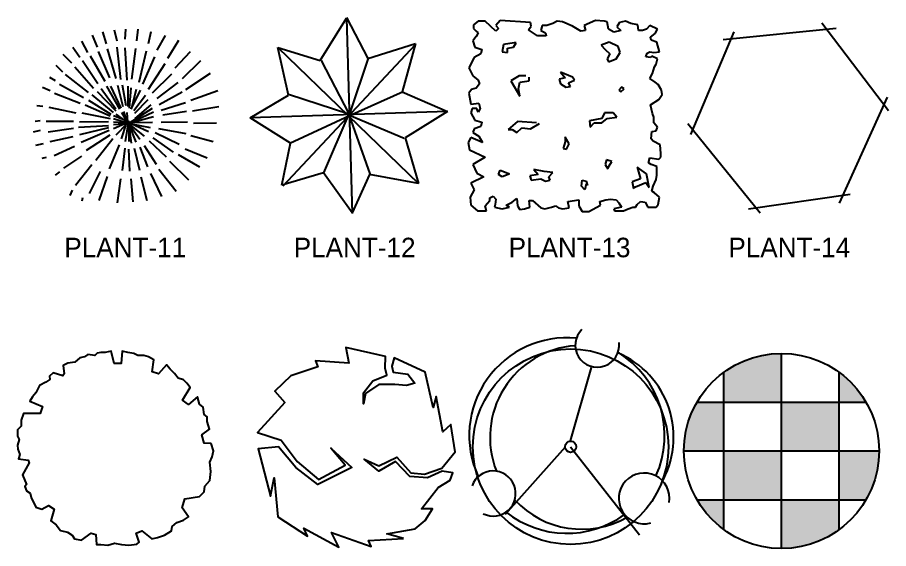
# Model space of a CAD drawing. Extents: x 7.4 to 18.5, y -3.8 to 7.
# Drawn here: x 7.392 to 11.856, y 1.622 to 4.343 of the extents above; entities that cross this region are included whole.
import ezdxf

# ---------------------------------------------------------------- set-up
doc = ezdxf.new("R2010")
doc.units = 0
doc.header["$MEASUREMENT"] = 0
doc.layers.get('0').update_dxf_attribs({"linetype": 'CONTINUOUS'})
for name, color, linetype in [('49', 1, 'CONTINUOUS'), ('51', 3, 'CONTINUOUS'), ('C-LAND-L743', 3, 'CONTINUOUS'), ('C-LAND-PL-CANOPY', 3, 'CONTINUOUS'), ('C-LAND-PL-CIRC', 8, 'CONTINUOUS'), ('C-LAND-PL-FILL', 1, 'CONTINUOUS')]:
    doc.layers.add(name, color=color, linetype=linetype)
doc.styles.get("Standard").update_dxf_attribs({"font": 'hand1.shx'})

# ---------------------------------------------------------------- blocks, each defined once
blk = doc.blocks.new('CONIFER-11')
at = {"layer": '49', "color": 7}
for p, q in [((-0.1264, 0.4496), (-0.1086, 0.3887)), ((-0.052, 0.4022), (-0.0655, 0.4587)), ((-0.0088, 0.4635), (-0.0128, 0.4112)), ((0.0483, 0.4029), (0.0565, 0.464)), ((0.1094, 0.3902), (0.122, 0.4514)), ((-0.152, 0.3709), (-0.1786, 0.4318)), ((0.1532, 0.3557), (0.1963, 0.4301)), ((0.2618, 0.4044), (0.2058, 0.3125)), ((-0.2432, 0.318), (-0.2785, 0.37)), ((-0.2351, 0.4009), (-0.2042, 0.3444)), ((-0.104, 0.3626), (-0.0594, 0.2103)), ((-0.0332, 0.2061), (-0.0518, 0.3717)), ((-0.0125, 0.3676), (-0.0026, 0.202)), ((0.0235, 0.2065), (0.0442, 0.3636)), ((-0.3305, 0.3348), (-0.2866, 0.2915)), ((-0.191, 0.3271), (-0.1159, 0.1968)), ((-0.0899, 0.2144), (-0.1475, 0.3492)), ((0.0966, 0.3509), (0.0585, 0.1893)), ((0.0803, 0.1808), (0.1404, 0.3207)), ((0.2454, 0.2648), (0.3233, 0.3482)), ((-0.3299, 0.2433), (-0.365, 0.2779)), ((-0.269, 0.2698), (-0.1724, 0.1616)), ((-0.1507, 0.1835), (-0.23, 0.3006)), ((0.1929, 0.2862), (0.1067, 0.1548)), ((0.3759, 0.3006), (0.2807, 0.2084)), ((-0.1984, 0.1396), (-0.3167, 0.2303)), ((0.1286, 0.1375), (0.2282, 0.2341)), ((0.4243, 0.2355), (0.2985, 0.1518)), ((-0.3994, 0.2166), (-0.3688, 0.1994)), ((-0.3469, 0.1821), (-0.2243, 0.1132)), ((0.259, 0.1908), (0.1506, 0.1072)), ((-0.3946, 0.1469), (-0.4339, 0.1641)), ((-0.2415, 0.0826), (-0.3727, 0.134)), ((-0.1548, 0.1442), (-0.0582, 0.0447)), ((-0.0582, 0.0534), (-0.1331, 0.1575)), ((-0.107, 0.1707), (-0.0408, 0.0535)), ((-0.0321, 0.0579), (-0.0852, 0.1709)), ((-0.0504, 0.1755), (-0.0235, 0.0667)), ((-0.0061, 0.0712), (-0.0242, 0.1757)), ((0.0019, 0.1715), (0.0027, 0.0669)), ((0.0115, 0.0582), (0.0194, 0.1629)), ((0.0457, 0.1544), (0.0202, 0.0539)), ((0.0202, 0.0539), (0.0675, 0.1502)), ((0.1639, 0.0768), (0.2811, 0.143)), ((0.325, 0.0997), (0.4642, 0.1486)), ((-0.1981, 0.1003), (-0.0842, 0.027)), ((-0.0712, 0.0359), (-0.1808, 0.1266)), ((0.0938, 0.1242), (0.0334, 0.0453)), ((0.0378, 0.0323), (0.1071, 0.1025)), ((-0.4638, 0.0723), (-0.4332, 0.0682)), ((-0.4027, 0.064), (-0.263, 0.0345)), ((-0.0885, 0.0183), (-0.2153, 0.0741)), ((0.012, -0.0159), (0.1292, 0.0591)), ((0.1203, 0.0764), (0.038, 0.0061)), ((0.299, 0.0864), (0.1728, 0.0463)), ((0.4691, 0.0658), (0.3342, 0.0431)), ((-0.2325, 0.0347), (-0.0884, 0.0052)), ((0.0076, -0.0115), (-0.0711, 0.0184)), ((-0.071, 0.0053), (-0.0011, -0.016)), ((-0.0581, 0.0272), (0.0033, -0.0159)), ((-0.0011, -0.0116), (-0.0276, 0.0362)), ((-0.0189, 0.0406), (-0.0011, -0.016)), ((0.0032, -0.0116), (-0.0015, 0.0363)), ((0.1337, 0.0373), (0.012, -0.0202)), ((0.0163, -0.0158), (0.1338, 0.0155)), ((0.1817, 0.0246), (0.3036, 0.0429)), ((-0.4458, -0.006), (-0.4719, -0.0106)), ((-0.2758, -0.0092), (-0.4153, -0.0102)), ((-0.4062, -0.0624), (-0.2755, -0.0441)), ((-0.2494, -0.0395), (-0.0969, -0.0297)), ((-0.097, -0.0123), (-0.2452, -0.0133)), ((-0.0968, -0.0428), (-0.2448, -0.0787)), ((-0.0709, -0.0121), (-0.0011, -0.016)), ((-0.0708, -0.0252), (-0.0011, -0.0203)), ((-0.0011, -0.016), (-0.0706, -0.047)), ((-0.0573, -0.0774), (-0.0011, -0.0203)), ((-0.0054, -0.0203), (-0.031, -0.099)), ((-0.0091, -0.1119), (0.0076, -0.0072)), ((0.0076, -0.0159), (0.0083, -0.1118)), ((0.0215, -0.1204), (0.0077, -0.0203)), ((0.0077, -0.0246), (0.0432, -0.1159)), ((0.1297, -0.015), (0.012, -0.0159)), ((0.012, -0.0202), (0.1168, -0.0413)), ((0.0121, -0.0246), (0.0866, -0.0851)), ((0.0649, -0.1027), (0.0121, -0.0289)), ((0.1082, -0.0631), (0.0164, -0.0202)), ((0.3084, -0.0138), (0.1733, -0.0147)), ((0.3389, -0.0179), (0.4566, -0.0171)), ((-0.4803, -0.063), (-0.4455, -0.054)), ((-0.2796, -0.0877), (-0.3971, -0.1147)), ((-0.0923, -0.0558), (-0.2358, -0.1179)), ((-0.2093, -0.1569), (-0.0878, -0.0776)), ((0.2656, -0.1274), (0.1431, -0.0672)), ((0.1604, -0.0453), (0.3001, -0.0705)), ((0.4399, -0.1131), (0.3263, -0.0834)), ((-0.4319, -0.1236), (-0.4711, -0.1326)), ((-0.0746, -0.0993), (-0.161, -0.2089)), ((-0.091, -0.252), (-0.0395, -0.1296)), ((0.0869, -0.133), (0.1486, -0.2285)), ((0.2007, -0.1933), (0.1129, -0.1111)), ((0.1302, -0.0935), (0.2354, -0.1669)), ((-0.3748, -0.1843), (-0.2705, -0.1356)), ((-0.0132, -0.1468), (-0.0255, -0.2602)), ((0.0138, -0.2643), (0.0086, -0.151)), ((0.0347, -0.1465), (0.0617, -0.2596)), ((0.1051, -0.2419), (0.0652, -0.1419)), ((0.2963, -0.149), (0.41, -0.1961)), ((-0.4357, -0.1978), (-0.414, -0.1933)), ((-0.2353, -0.1876), (-0.3264, -0.2493)), ((0.3149, -0.3101), (0.2183, -0.2149)), ((0.3711, -0.2444), (0.2616, -0.1797)), ((-0.348, -0.2669), (-0.3697, -0.2845)), ((-0.2647, -0.3361), (-0.1826, -0.2308)), ((-0.1388, -0.2654), (-0.1947, -0.3791)), ((0.1619, -0.2546), (0.2499, -0.3673)), ((-0.1038, -0.2913), (-0.1465, -0.4137)), ((-0.0505, -0.4261), (-0.0339, -0.3039)), ((0.0184, -0.3035), (0.0279, -0.4212)), ((0.102, -0.4163), (0.0706, -0.2944)), ((0.1185, -0.2767), (0.176, -0.394)), ((-0.282, -0.3623), (-0.2949, -0.3886)), ((-0.2294, -0.4012), (-0.2336, -0.4187))]:
    blk.add_line(p, q, dxfattribs=at)
blk = doc.blocks.new('PLANT-11')
blk.add_blockref('CONIFER-11', (0.0048, -0.0036))
blk = doc.blocks.new('CONIFER-12')
at = {"layer": '49', "color": 7}
for p, q in [((0.1094, 0.279), (0.0124, -0.0121)), ((-0.1342, 0.2615), (0.0087, -0.0121)), ((0.2859, 0.1012), (0.0087, -0.0232)), ((-0.3009, 0.0887), (0.0087, -0.0121)), ((-0.2944, -0.1623), (0.0124, -0.0195)), ((0.0087, -0.0121), (-0.1216, -0.3142)), ((0.2923, -0.1386), (0.0124, -0.0195)), ((0.1182, -0.3188), (0.0124, -0.0195))]:
    blk.add_line(p, q, dxfattribs=at)
at = {"layer": '51', "color": 7}
for p, q in [((-0.1379, 0.2615), (-0.0042, 0.4787)), ((-0.0042, 0.4824), (0.1057, 0.2716)), ((-0.0042, 0.4787), (0.0252, -0.5214)), ((-0.3553, 0.3287), (0.3653, -0.3677)), ((-0.3009, 0.085), (-0.3553, 0.3287)), ((-0.3553, 0.3287), (-0.1379, 0.2615)), ((-0.3285, -0.3798), (0.3495, 0.3445)), ((0.1057, 0.2716), (0.3495, 0.3482)), ((0.3495, 0.3482), (0.2822, 0.1012)), ((0.2822, 0.1012), (0.5143, 0.0007)), ((-0.4969, -0.0324), (-0.3009, 0.085)), ((0.5143, 0.0007), (-0.4969, -0.0324)), ((0.5143, 0.0007), (0.2961, -0.135)), ((-0.2907, -0.1623), (-0.4969, -0.0324)), ((-0.3358, -0.3761), (-0.2907, -0.1623)), ((0.2961, -0.135), (0.3653, -0.3677)), ((-0.1216, -0.3142), (-0.3358, -0.3761)), ((0.0253, -0.5177), (-0.1216, -0.3142)), ((0.1145, -0.3225), (0.0253, -0.5177)), ((0.3653, -0.3677), (0.1145, -0.3225))]:
    blk.add_line(p, q, dxfattribs=at)
blk = doc.blocks.new('PLANT-12')
blk.add_blockref('CONIFER-12', (-0.0175, 0.0373))
blk = doc.blocks.new('SHRUB-01')
for p, q in [((-15.19, 17.07), (-16.04, 16.41)), ((-16.04, 16.41), (-16.04, 15.76)), ((-16.04, 15.76), (-15.56, 15.24)), ((-13.98, 17.07), (-15.19, 17.07)), ((-12.03, 15.24), (-13.98, 17.07)), ((-11.3, 17.19), (-12.03, 16.28)), ((-12.03, 16.28), (-11.54, 15.76)), ((-11.54, 15.76), (-12.03, 15.24)), ((-5.82, 16.8), (-11.3, 17.19)), ((-6.19, 15.5), (-5.7, 16.15)), ((-5.7, 16.15), (-5.82, 16.8)), ((-3.75, 16.28), (-4, 15.37)), ((-2.9, 16.28), (-3.75, 16.28)), ((-1.81, 16.67), (-2.9, 16.28)), ((-1.07, 17.07), (-1.81, 16.67)), ((-0.1, 16.93), (-1.07, 17.07)), ((1.73, 16.15), (-0.1, 16.93)), ((3.19, 15.24), (1.73, 16.15)), ((5.86, 17.19), (3.8, 16.28)), ((3.8, 16.28), (4.04, 15.37)), ((7.45, 17.07), (5.86, 17.19)), ((7.93, 16.93), (7.45, 17.07)), ((8.18, 15.63), (7.93, 16.93)), ((10.12, 16.8), (9.64, 16.02)), ((9.64, 16.02), (10.37, 15.37)), ((11.22, 17.07), (10.12, 16.8)), ((12.19, 16.67), (11.22, 17.07)), ((13.41, 16.41), (12.19, 16.67)), ((13.53, 15.37), (13.41, 16.41)), ((15.6, 16.28), (14.99, 15.63)), ((16.94, 15.63), (15.6, 16.28)), ((-15.56, 14.33), (-16.17, 13.54)), ((-15.56, 15.24), (-15.19, 14.98)), ((-15.19, 14.98), (-15.56, 14.33)), ((-4.6, 14.46), (-6.19, 15.5)), ((-3.02, 14.46), (-4.6, 14.46)), ((-4, 15.37), (-3.14, 14.98)), ((-3.14, 14.98), (-3.02, 14.46)), ((4.04, 15.37), (3.19, 15.24)), ((9.15, 15.11), (8.18, 15.63)), ((10.37, 15.37), (9.15, 15.11)), ((14.26, 15.37), (13.53, 15.37)), ((14.99, 15.63), (14.26, 15.37)), ((15.72, 14.2), (16.57, 14.85)), ((15.84, 13.67), (15.72, 14.2)), ((16.57, 14.85), (16.94, 15.63)), ((-16.17, 13.54), (-15.8, 12.37)), ((-10.69, 12.89), (-10.93, 11.59)), ((-8.74, 13.15), (-10.69, 12.89)), ((-8.86, 12.37), (-8.38, 13.15)), ((-8.38, 13.15), (-8.74, 13.15)), ((8.3, 13.28), (6.84, 12.76)), ((6.84, 12.76), (7.57, 11.98)), ((9.88, 12.5), (8.3, 13.28)), ((16.82, 13.28), (15.84, 13.67)), ((17.3, 11.59), (16.82, 13.28)), ((-14.71, 11.2), (-15.92, 10.54)), ((-15.8, 12.37), (-14.59, 11.98)), ((-14.59, 11.98), (-14.71, 11.2)), ((-10.93, 11.59), (-9.96, 11.46)), ((-9.96, 12.24), (-8.86, 12.37)), ((-9.96, 11.46), (-9.96, 12.24)), ((7.57, 11.98), (8.42, 11.2)), ((8.42, 11.2), (7.93, 10.28)), ((9.52, 10.28), (10.25, 11.46)), ((10.25, 11.46), (9.88, 12.5)), ((14.87, 10.68), (15.11, 11.33)), ((15.11, 11.33), (15.6, 11.59)), ((15.6, 11.59), (16.33, 11.46)), ((16.33, 11.46), (17.3, 11.59)), ((-15.92, 10.54), (-16.9, 8.72)), ((7.93, 10.28), (8.18, 9.76)), ((8.18, 9.76), (9.52, 10.28)), ((15.72, 10.54), (14.87, 10.68)), ((15.97, 10.8), (15.72, 10.54)), ((16.94, 10.28), (15.97, 10.8)), ((16.7, 9.37), (16.94, 10.28)), ((-16.9, 8.72), (-16.17, 7.28)), ((1.73, 7.02), (-0.46, 7.94)), ((-0.46, 7.94), (0.39, 6.89)), ((16.09, 7.67), (16.45, 8.85)), ((16.45, 8.85), (16.7, 9.37)), ((-16.17, 7.28), (-15.19, 6.5)), ((-15.19, 6.5), (-14.95, 5.85)), ((-7.89, 7.28), (-9.35, 6.37)), ((-9.35, 6.37), (-7.77, 3.63)), ((-6.67, 7.28), (-7.89, 7.28)), ((-7.77, 6.11), (-6.07, 6.37)), ((-6.07, 6.37), (-6.07, 7.02)), ((0.39, 6.89), (-0.71, 6.63)), ((-0.71, 6.63), (-0.46, 5.85)), ((1, 5.98), (2.09, 6.5)), ((2.09, 6.5), (1.73, 7.02)), ((15.6, 6.76), (16.09, 7.67)), ((16.57, 6.11), (15.6, 6.76)), ((-16.41, 4.81), (-16.9, 4.15)), ((-15.56, 5.07), (-16.41, 4.81)), ((-14.95, 5.85), (-15.56, 5.07)), ((-8.01, 4.94), (-7.77, 6.11)), ((-7.77, 3.63), (-8.01, 4.94)), ((-0.46, 5.85), (0.51, 5.2)), ((0.51, 5.2), (1.36, 5.33)), ((1.36, 5.33), (1, 5.98)), ((10.49, 5.2), (10, 4.68)), ((10.37, 4.41), (10.97, 4.94)), ((10.97, 4.94), (10.49, 5.2)), ((17.06, 5.72), (16.57, 6.11)), ((17.67, 4.68), (17.06, 5.72)), ((-16.9, 4.15), (-16.53, 2.2)), ((10, 4.68), (10.37, 4.41)), ((17.18, 2.98), (17.79, 3.89)), ((17.79, 3.89), (17.67, 4.68)), ((-16.53, 2.2), (-15.07, 2.33)), ((-15.07, 2.33), (-14.83, 1.42)), ((15.72, 2.07), (17.18, 2.98)), ((16.09, 0.5), (15.72, 2.07)), ((-16.29, 1.42), (-16.53, 0.63)), ((-16.53, 0.63), (-15.8, -0.67)), ((-15.44, 1.42), (-16.29, 1.42)), ((-15.19, 0.76), (-15.44, 1.42)), ((-14.83, 1.42), (-15.19, 0.76)), ((7.45, 0.63), (6.96, -0.41)), ((9.03, 0.63), (7.45, 0.63)), ((9.64, -0.15), (9.03, 0.63)), ((16.33, -0.15), (16.09, 0.5)), ((-15.8, -0.67), (-14.59, -1.06)), ((-14.59, -1.06), (-14.71, -1.84)), ((-8.13, -0.93), (-9.84, -2.36)), ((-4.72, -1.19), (-8.13, -0.93)), ((-5.82, -2.24), (-4.24, -1.32)), ((6.96, -0.41), (4.77, -0.8)), ((4.77, -0.8), (4.89, -1.98)), ((4.89, -1.98), (5.62, -1.19)), ((5.62, -1.19), (6.96, -1.19)), ((6.96, -1.19), (7.93, -0.41)), ((7.93, -0.41), (9.64, -0.15)), ((16.33, -1.19), (16.33, -0.15)), ((16.94, -1.98), (16.33, -1.19)), ((-15.92, -2.24), (-16.17, -2.89)), ((-16.17, -2.89), (-15.07, -3.54)), ((-14.71, -1.84), (-15.92, -2.24)), ((-9.84, -2.36), (-9.11, -2.36)), ((-9.11, -2.36), (-8.26, -2.89)), ((-8.26, -2.89), (-7.4, -2.1)), ((-7.4, -2.1), (-5.82, -2.24)), ((15.84, -4.06), (15.97, -2.76)), ((15.97, -2.76), (16.7, -2.63)), ((16.7, -2.63), (16.94, -1.98)), ((-16.53, -3.8), (-17.02, -4.71)), ((-14.46, -4.71), (-16.53, -3.8)), ((-15.07, -3.54), (-14.46, -4.71)), ((0.39, -4.58), (0.02, -5.76)), ((1.12, -4.97), (0.39, -3.67)), ((0.39, -3.67), (0.39, -4.58)), ((16.21, -4.45), (15.84, -4.06)), ((17.43, -5.1), (16.21, -4.45)), ((-17.02, -4.71), (-16.78, -6.02)), ((-16.78, -6.02), (-13.98, -7.32)), ((0.02, -5.76), (0.63, -5.89)), ((0.63, -5.89), (1.12, -4.97)), ((17.55, -6.67), (17.43, -5.1)), ((-13.98, -7.32), (-16.17, -8.63)), ((15.36, -8.37), (15.6, -7.45)), ((15.6, -7.45), (17.18, -7.71)), ((17.18, -7.71), (17.55, -7.32)), ((17.55, -7.32), (17.55, -6.67)), ((-16.17, -8.63), (-15.44, -10.19)), ((7.81, -7.84), (7.57, -8.63)), ((7.57, -8.63), (8.06, -9.41)), ((8.78, -8.11), (7.81, -7.84)), ((8.06, -9.41), (8.3, -8.89)), ((8.3, -8.89), (8.78, -8.11)), ((14.99, -10.32), (13.29, -9.15)), ((13.29, -9.15), (13.9, -11.23)), ((15.84, -8.63), (15.36, -8.37)), ((16.82, -9.02), (15.84, -8.63)), ((16.82, -10.58), (16.82, -9.02)), ((-14.22, -10.84), (-16.53, -12.02)), ((-15.44, -10.19), (-14.22, -10.84)), ((-11.54, -10.45), (-11.3, -9.67)), ((-10.93, -10.84), (-11.54, -10.45)), ((-11.3, -9.67), (-9.59, -10.32)), ((-9.84, -10.45), (-10.93, -10.84)), ((-9.59, -10.32), (-9.84, -10.45)), ((-4.48, -10.45), (-5.94, -10.71)), ((-5.94, -10.71), (-5.7, -11.49)), ((-3.39, -9.93), (-5.21, -9.54)), ((-5.21, -9.54), (-4.48, -10.45)), ((-1.81, -10.06), (-3.39, -9.93)), ((-2.53, -10.84), (-1.81, -10.06)), ((-2.29, -11.49), (-2.53, -10.84)), ((15.48, -12.8), (14.99, -10.32)), ((16.7, -11.36), (16.82, -10.58)), ((-16.53, -12.02), (-15.92, -13.19)), ((-5.7, -11.49), (-4, -11.23)), ((-4, -11.23), (-3.14, -11.62)), ((-3.14, -11.62), (-2.29, -11.49)), ((3.31, -12.54), (3.43, -11.49)), ((3.43, -11.49), (4.16, -11.62)), ((4.16, -12.15), (3.92, -13.19)), ((4.16, -11.62), (4.4, -12.41)), ((4.4, -12.41), (4.16, -12.15)), ((13.9, -11.23), (12.44, -11.76)), ((12.44, -11.76), (12.68, -12.93)), ((13.04, -12.67), (14.87, -11.89)), ((14.87, -11.89), (15.48, -12.8)), ((16.21, -12.54), (16.7, -11.36)), ((-15.92, -13.19), (-16.65, -14.5)), ((3.92, -13.19), (3.31, -12.54)), ((12.68, -12.93), (13.04, -12.67)), ((15.97, -13.45), (16.21, -12.54)), ((16.45, -13.71), (15.97, -13.45)), ((17.3, -14.5), (16.45, -13.71)), ((-16.65, -14.5), (-16.53, -15.93)), ((-13.98, -16.06), (-13.12, -15.14)), ((-13.12, -14.62), (-12.52, -14.36)), ((-13.12, -15.14), (-13.12, -14.62)), ((-12.52, -14.36), (-12.03, -14.88)), ((-12.03, -14.88), (-12.15, -15.8)), ((-10.2, -15.93), (-9.11, -15.41)), ((-9.11, -15.41), (-8.26, -14.76)), ((-8.26, -14.76), (-8.13, -16.06)), ((-5.94, -16.32), (-6.07, -15.14)), ((-6.07, -15.14), (-5.46, -15.14)), ((-5.46, -15.14), (-4, -16.45)), ((0.87, -15.28), (2.82, -15.02)), ((1.12, -16.45), (0.87, -15.28)), ((2.82, -15.02), (2.82, -16.06)), ((6.59, -15.28), (7.69, -15.02)), ((6.71, -15.93), (6.59, -15.28)), ((7.69, -15.02), (8.54, -14.88)), ((8.54, -14.88), (9.52, -15.02)), ((9.52, -15.02), (10, -15.54)), ((10, -15.54), (10.49, -16.32)), ((13.29, -15.8), (13.9, -15.28)), ((13.9, -15.28), (14.75, -15.41)), ((14.75, -15.41), (15.23, -16.32)), ((17.06, -15.8), (17.3, -14.5)), ((-16.53, -15.93), (-15.31, -16.97)), ((-15.31, -16.97), (-13.73, -16.97)), ((-13.73, -16.97), (-13.98, -16.06)), ((-12.15, -15.8), (-12.27, -16.32)), ((-12.27, -16.32), (-10.93, -16.58)), ((-10.93, -16.58), (-9.59, -16.32)), ((-9.59, -16.32), (-10.2, -15.93)), ((-8.13, -16.06), (-7.77, -16.71)), ((-7.77, -16.71), (-6.92, -16.58)), ((-6.92, -16.58), (-5.94, -16.32)), ((-4, -16.45), (-3.26, -16.58)), ((-3.26, -16.58), (-2.05, -16.32)), ((-2.05, -16.32), (-1.32, -16.06)), ((-1.32, -16.06), (-0.83, -16.45)), ((-0.83, -16.45), (-0.1, -16.58)), ((-0.1, -16.58), (1.12, -16.45)), ((2.82, -16.06), (3.43, -17.1)), ((3.43, -17.1), (4.65, -17.1)), ((4.65, -17.1), (6.71, -15.93)), ((10.49, -16.32), (9.15, -16.58)), ((9.15, -16.58), (9.27, -16.97)), ((9.27, -16.97), (10.85, -16.97)), ((10.85, -16.97), (11.71, -16.58)), ((11.71, -16.58), (12.56, -16.32)), ((12.56, -16.32), (13.04, -16.32)), ((13.04, -16.32), (13.29, -15.8)), ((15.23, -16.32), (16.7, -16.32)), ((16.7, -16.32), (17.06, -15.8))]:
    blk.add_line(p, q)
blk = doc.blocks.new('CONIFER_-18')
blk.add_blockref('SHRUB-01', (-0.41, 0.09))
blk = doc.blocks.new('CONIFER-17')
at = {"xscale": 0.02855160000000001, "yscale": 0.02855160000000001, "zscale": 0.02855160000000001}
blk.add_blockref('CONIFER_-18', (0.005, -0.0301), dxfattribs=at)
blk = doc.blocks.new('PLANT-13')
blk.add_blockref('CONIFER-17', (0.004, 0.0123))
blk = doc.blocks.new('DEC-S02')
at = {"color": 0}
for p, q in [((0.5166, 0.0459), (0.1751, 0.4945)), ((-0.2763, 0.4506), (-0.499, -0.0751)), ((0.2486, 0.4673), (-0.3315, 0.4096)), ((0.2657, -0.4268), (0.5104, 0.1162)), ((-0.512, -0.0194), (-0.141, -0.4762)), ((-0.2008, -0.4555), (0.3202, -0.3815))]:
    blk.add_line(p, q, dxfattribs=at)
at = {"color": 0, "flags": 1}
for tag, p in [('SIZE', (0, 0)), ('ITEM', (0, -0.0685))]:
    blk.add_attdef(tag, p, '', height=0.04, dxfattribs=at)
blk = doc.blocks.new('DECIDUOUS-02')
blk.add_blockref('DEC-S02', (0, -0.0535))
blk = doc.blocks.new('PLANT-14')
blk.add_blockref('DECIDUOUS-02', (0.0127, 0.0253))
blk = doc.blocks.new('DEC-S15')
at = {"color": 0}
blk.add_lwpolyline([(0.4946, 0.0254), (0.4584, 0.0278), (0.4463, 0.0713), (0.485, 0.1002), (0.4801, 0.1171), (0.4729, 0.1389), (0.4729, 0.163), (0.4584, 0.1751), (0.4535, 0.2114), (0.4342, 0.2283), (0.4245, 0.2645), (0.3786, 0.2258), (0.3472, 0.2476), (0.3859, 0.3128), (0.3689, 0.3345), (0.352, 0.3514), (0.3254, 0.3611), (0.3061, 0.3853), (0.2843, 0.407), (0.265, 0.4287), (0.2239, 0.3829), (0.1925, 0.3925), (0.1997, 0.4553), (0.1732, 0.4698), (0.149, 0.4771), (0.1176, 0.4771), (0.0982, 0.4867), (0.0668, 0.4915), (0.0378, 0.4988), (0.033, 0.436), (-0.0033, 0.436), (-0.0178, 0.4988), (-0.0492, 0.4915), (-0.071, 0.4915), (-0.0903, 0.4891), (-0.1024, 0.4771), (-0.1386, 0.4819), (-0.1556, 0.4698), (-0.1797, 0.465), (-0.2039, 0.4432), (-0.2402, 0.4384), (-0.2643, 0.4263), (-0.2595, 0.3829), (-0.2668, 0.3732), (-0.3151, 0.3877), (-0.3344, 0.3708), (-0.332, 0.3539), (-0.3538, 0.3394), (-0.3852, 0.3225), (-0.4045, 0.2862), (-0.4214, 0.2645), (-0.4359, 0.2428), (-0.3707, 0.2162), (-0.3828, 0.18), (-0.4674, 0.18), (-0.4795, 0.1461), (-0.4795, 0.1147), (-0.4988, 0.0954), (-0.4988, 0.064), (-0.4891, 0.0471), (-0.4988, 0.0181), (-0.4964, -0.0036), (-0.4867, -0.0302), (-0.494, -0.0519), (-0.4432, -0.0592), (-0.4384, -0.0737), (-0.4722, -0.1341), (-0.4529, -0.1848), (-0.4601, -0.1944), (-0.4529, -0.2162), (-0.4335, -0.2283), (-0.4287, -0.25), (-0.4045, -0.3007), (-0.3731, -0.3104), (-0.3393, -0.2911), (-0.3103, -0.3104), (-0.3272, -0.3708), (-0.3006, -0.3901), (-0.2788, -0.4191), (-0.2426, -0.4287), (-0.2184, -0.4432), (-0.2063, -0.4626), (-0.1701, -0.4698), (-0.1217, -0.4336), (-0.0976, -0.4408), (-0.0927, -0.4915), (-0.071, -0.4915), (-0.0347, -0.494), (-0.0009, -0.4843), (0.0354, -0.4915), (0.0716, -0.494), (0.1127, -0.4891), (0.1248, -0.4795), (0.1103, -0.4336), (0.1393, -0.4215), (0.1901, -0.4626), (0.2191, -0.4553), (0.2553, -0.4432), (0.2916, -0.4215), (0.294, -0.3998), (0.3182, -0.378), (0.352, -0.3659), (0.3786, -0.349), (0.3448, -0.3031), (0.3593, -0.2572), (0.4342, -0.2452), (0.4584, -0.221), (0.4608, -0.192), (0.4874, -0.163), (0.4922, -0.1171), (0.4874, -0.0688), (0.4995, -0.0423), (0.5067, -0.0109)], close=True, dxfattribs=at)
at = {"color": 0, "flags": 1}
for tag, p in [('ITEM', (0.0233, 0.0134)), ('SIZE', (0.0233, -0.0412))]:
    blk.add_attdef(tag, p, '', height=0.02, dxfattribs=at)
blk = doc.blocks.new('DECIDUOUS-12')
blk.add_blockref('DEC-S15', (0.0059, -0.0118))
blk = doc.blocks.new('PLANT-21')
blk.add_blockref('DECIDUOUS-12', (-0.0127, 0))
blk = doc.blocks.new('SHRUB-04')
blk.add_lwpolyline([(5.71, -11.48), (3.29, -10.84), (7.42, -10.08), (8.85, -8.9), (9.93, -7.18), (8.31, -7.18), (10.74, -4.09), (12.5, -3.01), (12.86, -1.94), (11.33, -1.72), (9.21, -2.69), (6.61, -2.48), (4.55, -0.32), (2.12, -1.72), (0, 0), (2.12, -0.97), (4.73, 0.32), (6.79, -1.94), (8.76, -2.15), (11.27, -1.29), (13.22, 1.08), (12.59, 5.06), (11.42, 3.98), (10.47, 9.12), (10.47, 9.12), (10.02, 7.5), (8.85, 12.67), (4.37, 14.71), (4.01, 13.53), (4.19, 12.67), (6.34, 12.35), (7.33, 11.05), (6.16, 10.73), (4.46, 10.84), (2.12, 10.84), (0.18, 9.55), (-0.09, 8.04), (-0.09, 9.65), (1.23, 11.38), (3.29, 12.24), (3.02, 13.21), (3.11, 14.93), (-2.69, 16.22), (-2.24, 13.96), (-7.09, 14.28), (-6.73, 13.42), (-10.65, 12.13), (-12.98, 9.87), (-11.54, 8.25), (-15.49, 3.88), (-12.08, 2.8), (-9.75, -0.32), (-6.64, -2.91), (-2.78, -0.86), (-4.84, 1.61), (-1.79, -1.18), (-6.73, -3.66), (-9.93, -1.18), (-12.44, 1.83), (-15.4, 1.51), (-13.61, -5.35), (-13.07, -2.69), (-12.53, -8.36), (-8.25, -11.16), (-8.79, -9.98), (-3.68, -12.78), (-4.75, -10.62), (0.99, -12.67), (0.63, -11.81)], close=True)
blk = doc.blocks.new('DECIDUOUS_-_15')
at = {"xscale": 0.03528000000000001, "yscale": 0.03528000000000001, "zscale": 0.03528000000000001}
blk.add_blockref('SHRUB-04', (0.0284, -0.0384), dxfattribs=at)
blk = doc.blocks.new('DECIDUOUS-15')
blk.add_blockref('DECIDUOUS_-_15', (0.0017, 0.0325))
blk = doc.blocks.new('DECIDUOUS-18')
blk.add_blockref('DECIDUOUS-15', (0.0091, -0.0303))
blk = doc.blocks.new('PLANT-22')
blk.add_blockref('DECIDUOUS-18', (0.0127, -0.038))
blk = doc.blocks.new('DECIDUOUS_-14')
at = {"layer": 'C-LAND-L743', "color": 7}
blk.add_circle((-0.0018, 0.0063), 0.0287, dxfattribs=at)
for start, end in [(84.4466, 204.8374), (335.6484, 58.4698), (231.4528, 306.1357)]:
    blk.add_arc((-0.0209, 0.0635), 0.5007, start, end, dxfattribs=at)
at = {"layer": 'C-LAND-PL-CANOPY', "color": 7}
blk.add_arc((-0.3987, -0.2333), 0.1154, 243.6315, 160.0033, dxfattribs=at)
at = {"layer": 'C-LAND-PL-CIRC', "color": 7}
blk.add_circle((-0.0018, 0.0063), 0.5007, dxfattribs=at)
at = {"layer": 'C-LAND-PL-FILL', "color": 7}
for p, q in [((-0.0025, 0.0363), (0.1045, 0.4114)), ((-0.0298, 0.004), (-0.3381, -0.3413)), ((-0.0018, 0.0063), (0.3506, -0.4456))]:
    blk.add_line(p, q, dxfattribs=at)
for centre, radius, start, end in [((0.1344, 0.5264), 0.1125, 134.5805, 6.8682), ((0.0554, 0.0545), 0.4706, 94.084, 201.6369), ((0.0554, 0.0545), 0.4706, 329.6954, 66.9114), ((0.3751, -0.2584), 0.1302, 350.6737, 284.7328), ((0.0554, 0.0545), 0.4706, 223.0894, 299.5654)]:
    blk.add_arc(centre, radius, start, end, dxfattribs=at)
blk = doc.blocks.new('DECIDUOUS-14')
blk.add_blockref('DECIDUOUS_-14', (-0.0046, 0.0077))
blk = doc.blocks.new('DECIDUOUS-19')
at = {"layer": '51'}
blk.add_blockref('DECIDUOUS-14', (0.0029, -0.0216), dxfattribs=at)
blk = doc.blocks.new('PLANT-23')
blk.add_blockref('DECIDUOUS-19', (0.0254, 0))
blk = doc.blocks.new('PERENNIAL-1')
h = blk.add_hatch(color=256)
h.paths.add_polyline_path([(0, -0.25), (0, -0.5, 0.159732), (0.296, -0.403), (0.296, -0.25)])
h.paths.add_polyline_path([(-0.433, -0.25, 0.103776), (-0.296, -0.403), (-0.296, -0.25)])
h.paths.add_polyline_path([(0.296, 0), (0.296, -0.25), (0.433, -0.25, 0.131652), (0.5, 0)])
h.paths.add_polyline_path([(-0.296, 0), (-0.296, -0.25), (0, -0.25), (0, 0)])
h.paths.add_polyline_path([(-0.296, 0.25), (-0.433, 0.25, 0.131652), (-0.5, 0), (-0.296, 0)])
h.paths.add_polyline_path([(0, 0.5, 0.159732), (-0.296, 0.403), (-0.296, 0.25), (0, 0.25)])
h.paths.add_polyline_path([(0, 0.25), (0, 0), (0.296, 0), (0.296, 0.25)])
h.paths.add_polyline_path([(0.433, 0.25, 0.103776), (0.296, 0.403), (0.296, 0.25)])
for p, q in [((0, -0.5), (0, 0.5)), ((-0.296, -0.403), (-0.296, 0.403)), ((0.296, -0.403), (0.296, 0.403)), ((-0.433, 0.25), (0.433, 0.25)), ((-0.5, 0), (0.5, 0)), ((-0.433, -0.25), (0.433, -0.25))]:
    blk.add_line(p, q)
blk.add_circle((0, 0), 0.5)
blk = doc.blocks.new('PERENNIAL-01')
blk.add_blockref('PERENNIAL-1', (-0.0065, -0.0419))
blk = doc.blocks.new('PLANT-24')
blk.add_blockref('PERENNIAL-01', (0.0127, 0.0507))

msp = doc.modelspace()

# ---------------------------------------------------------------- block references
for name, p in [('PLANT-12', (9.0993, 3.8233)), ('PLANT-13', (10.19, 3.8519)), ('PLANT-14', (11.3264, 3.8468)), ('PLANT-11', (7.9502, 3.8233)), ('PLANT-23', (10.2048, 2.1515)), ('PLANT-22', (9.117, 2.1537)), ('PLANT-21', (7.8975, 2.1462)), ('PLANT-24', (11.3009, 2.1134))]:
    msp.add_blockref(name, p)

# ---------------------------------------------------------------- texts
for s, p in [('PLANT-11', (7.6324, 3.1145)), ('PLANT-12', (8.8076, 3.1145)), ('PLANT-13', (9.9089, 3.1145)), ('PLANT-14', (11.0348, 3.1145))]:
    msp.add_text(s, height=0.1).set_placement(p)

doc.saveas('drawing.dxf')
